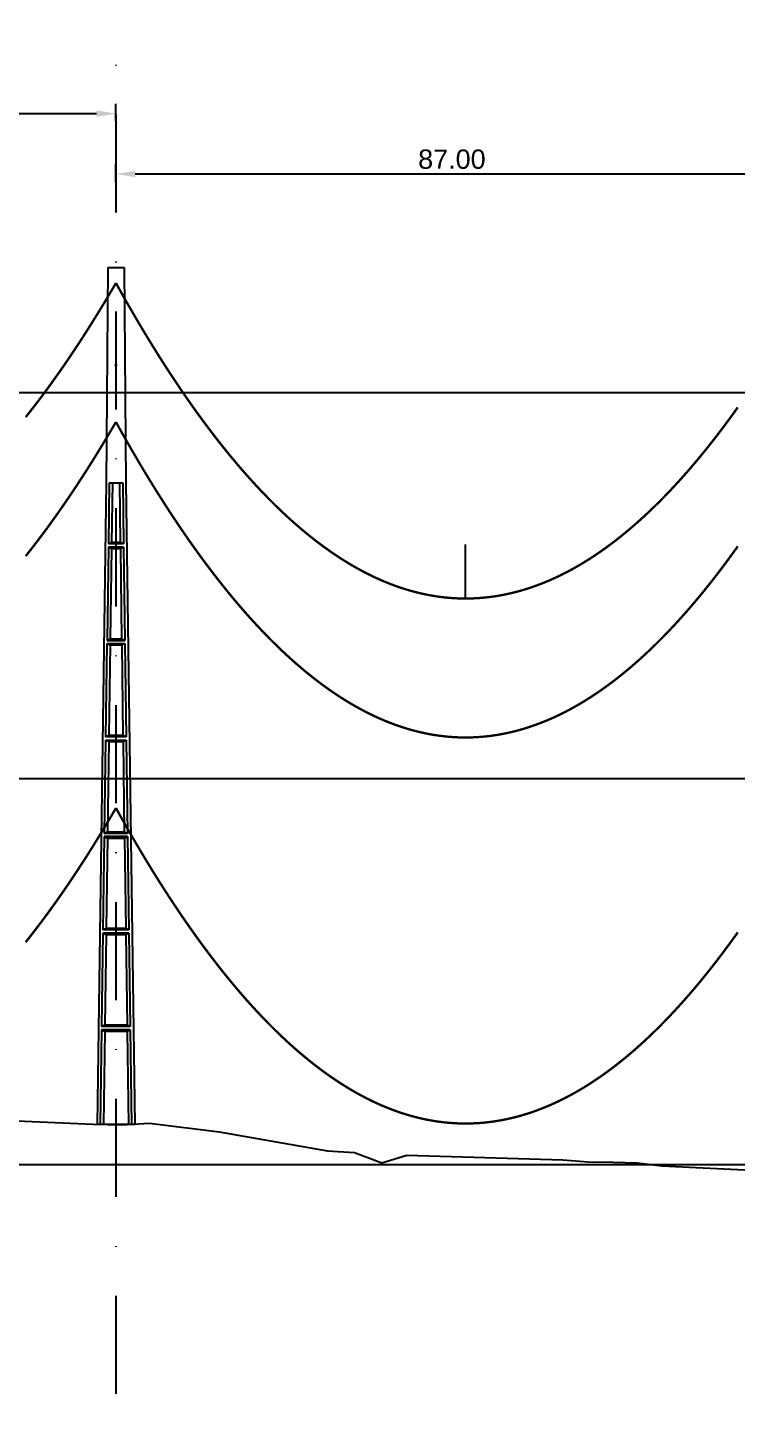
# Model space of a CAD drawing. Header units: metres. Extents: x -121 to 9872, y 3505 to 10721.
# Drawn here: x 640.9 to 732.6, y 6994.8 to 7174.2 of the extents above; entities that cross this region are included whole.
import ezdxf

# ---------------------------------------------------------------- set-up
doc = ezdxf.new("R2010")
doc.units = ezdxf.units.M
doc.header["$PDMODE"] = 2
doc.linetypes.add('DASHDOT', pattern=[25.4, 12.7, -6.35, 0, -6.35])
doc.linetypes.add('DASHED', pattern=[0.75, 0.5, -0.25])
for name, color, linetype in [('C-ROAD-PROF', 2, 'DASHED'), ('CON-EOL- CA ORCHID', 240, 'Continuous'), ('CON-EOL- FO', 101, 'Continuous'), ('CON-EOL- PROJEÇÃO', 22, 'Continuous'), ('cotas', 7, 'Continuous'), ('GRID', 253, 'Continuous'), ('POSTE DT', 7, 'Continuous')]:
    doc.layers.add(name, color=color, linetype=linetype)
doc.styles.get("Standard").update_dxf_attribs({"font": 'arial.ttf'})
doc.dimstyles.new('ISO-25', dxfattribs={"dimtxt": 2.5, "dimasz": 2.5, "dimexe": 1.25, "dimexo": 0.625, "dimtad": 1, "dimzin": 1, "dimtxsty": 'Standard', "dimcen": 2.5, "dimaunit": 1, "dimadec": 3, "dimazin": 3, "dimtfac": 1, "dimtmove": 0, "dimatfit": 3, "dimfxlon": 1, "dimarcsym": 0})

# ---------------------------------------------------------------- blocks, each defined once
blk = doc.blocks.new('*U11')
at = {"layer": 'POSTE DT', "extrusion": (0, 1, 0)}
for p, q in [((-3.31, 349.86), (-4.05, 262)), ((-3.31, 349.86), (3.31, 349.86)), ((3.31, 349.86), (4.06, 262)), ((-4.05, 262), (-7.72, 0)), ((-4.05, 262), (-4.05, 262)), ((-2.73, 262), (-3.08, 237.05)), ((-2.73, 262), (2.75, 262)), ((-1.42, 262), (-1.77, 237.57)), ((1.43, 262), (1.77, 237.57)), ((2.75, 262), (3.1, 237.05)), ((4.06, 262), (7.72, 0)), ((-3.1, 235.74), (-3.63, 197.65)), ((3.11, 235.73), (-3.1, 235.74)), ((3.1, 237.05), (-3.08, 237.05)), ((-1.8, 235.21), (-2.32, 198.19)), ((1.8, 235.21), (2.32, 198.19)), ((3.11, 235.73), (3.65, 197.65)), ((-3.65, 196.34), (-4.19, 158.25)), ((-2.35, 195.8), (-2.87, 158.8)), ((2.35, 195.8), (2.87, 158.8)), ((3.66, 196.34), (4.2, 158.25)), ((-4.21, 156.94), (-4.74, 118.85)), ((-2.9, 156.39), (-3.42, 119.41)), ((2.91, 156.39), (3.42, 119.41)), ((4.21, 156.94), (4.75, 118.85)), ((4.75, 118.85), (-4.74, 118.85)), ((-4.76, 117.54), (-5.29, 79.45)), ((4.77, 117.54), (-4.76, 117.54)), ((-3.46, 116.98), (-3.97, 80.02)), ((3.46, 116.98), (3.98, 80.02)), ((4.77, 117.54), (5.3, 79.45)), ((5.3, 79.45), (-5.29, 79.45)), ((-5.31, 78.14), (-5.85, 40.06)), ((5.32, 78.14), (-5.31, 78.14)), ((-4.01, 77.57), (-4.53, 40.63)), ((4.01, 77.57), (4.53, 40.63)), ((5.32, 78.14), (5.85, 40.06)), ((5.85, 40.06), (-5.85, 40.06)), ((-5.86, 38.74), (-6.41, 0)), ((5.87, 38.74), (-5.86, 38.74)), ((-4.56, 38.17), (-5.1, 0)), ((4.56, 38.17), (5.1, 0)), ((5.87, 38.74), (6.41, 0)), ((-6.41, 0), (-7.72, 0)), ((-5.1, 0), (-6.41, 0)), ((5.1, 0), (-5.1, 0)), ((6.41, 0), (5.1, 0)), ((7.72, 0), (6.41, 0))]:
    blk.add_line(p, q, dxfattribs=at)
at = {"layer": 'POSTE DT', "ltscale": 3}
for points in [[(-3.65, 196.34), (3.66, 196.34)], [(-3.63, 197.65), (3.65, 197.65)], [(-4.21, 156.94), (4.21, 156.94)], [(4.2, 158.25), (-4.19, 158.25)]]:
    blk.add_lwpolyline(points, dxfattribs=at)
at = {"layer": 'POSTE DT'}
for points, knots in [([(0.25, 309.94), (0.25, 309.93), (0.25, 309.93), (0.25, 309.92), (0.25, 309.91), (0.25, 309.9), (0.25, 309.89), (0.24, 309.85), (0.22, 309.82), (0.19, 309.77), (0.16, 309.74), (0.11, 309.71), (0.08, 309.7), (0.01, 309.68), (-0.02, 309.68), (-0.08, 309.7), (-0.11, 309.71), (-0.16, 309.74), (-0.18, 309.76), (-0.21, 309.8), (-0.22, 309.82), (-0.24, 309.85), (-0.24, 309.87), (-0.25, 309.89), (-0.25, 309.9), (-0.25, 309.92), (-0.25, 309.92), (-0.25, 309.93), (-0.25, 309.94), (-0.25, 309.95), (-0.25, 309.95), (-0.25, 309.96), (-0.25, 309.97), (-0.24, 310), (-0.23, 310.02), (-0.21, 310.07), (-0.2, 310.09), (-0.15, 310.14), (-0.13, 310.15), (-0.07, 310.18), (-0.03, 310.19), (0.03, 310.19), (0.06, 310.18), (0.12, 310.16), (0.14, 310.14), (0.18, 310.11), (0.2, 310.09), (0.21, 310.06), (0.22, 310.05), (0.23, 310.04), (0.24, 310.01), (0.24, 309.99), (0.25, 309.97), (0.25, 309.96), (0.25, 309.95), (0.25, 309.94), (0.25, 309.94), (0.25, 309.94), (0.25, 309.94)], [-54.728303, -54.728303, -54.728303, -54.728303, -54.309038, -54.309038, -53.647169, -53.647169, -52.532885, -52.532885, -48.86224, -48.86224, -45.282765, -45.282765, -41.52867, -41.52867, -37.867486, -37.867486, -34.454589, -34.454589, -31.301423, -31.301423, -28.48103, -28.48103, -26.961755, -26.961755, -25.7544, -25.7544, -25.136228, -25.136228, -24.64409, -24.64409, -24.094201, -24.094201, -23.191199, -23.191199, -20.494482, -20.494482, -17.342863, -17.342863, -13.645538, -13.645538, -9.835989, -9.835989, -6.296781, -6.296781, -3.005029, -3.005029, 0, 0, 0, 1.527594, 1.527594, 3.697216, 3.697216, 4.489727, 4.489727, 5.01438, 5.01438, 5.095313, 5.095313, 5.095313, 5.095313]), ([(-3.1, 235.74), (-2.88, 235.65), (-2.67, 235.56), (-2.23, 235.39), (-2.02, 235.3), (-1.8, 235.21)], [0.055576, 0.055576, 0.055576, 0.055576, 56.767409, 56.767409, 113.50757, 113.50757, 113.50757, 113.50757]), ([(-1.77, 237.57), (-1.99, 237.49), (-2.21, 237.4), (-2.64, 237.22), (-2.86, 237.14), (-3.08, 237.05)], [0, 0, 0, 0, 56.660495, 56.660495, 113.412826, 113.412826, 113.412826, 113.412826]), ([(-1.8, 235.21), (-1.2, 235.21), (-0.6, 235.21), (0.6, 235.21), (1.2, 235.21), (1.8, 235.21)], [0, 0, 0, 0, 68.567797, 68.567797, 137.136247, 137.136247, 137.136247, 137.136247]), ([(1.77, 237.57), (1.18, 237.57), (0.59, 237.57), (-0.59, 237.57), (-1.18, 237.57), (-1.77, 237.57)], [0, 0, 0, 0, 67.306894, 67.306894, 134.614447, 134.614447, 134.614447, 134.614447]), ([(3.1, 237.05), (2.87, 237.14), (2.65, 237.23), (2.21, 237.4), (1.99, 237.49), (1.77, 237.57)], [0, 0, 0, 0, 56.738948, 56.738948, 113.38731, 113.38731, 113.38731, 113.38731]), ([(1.8, 235.21), (2.02, 235.3), (2.24, 235.38), (2.68, 235.56), (2.89, 235.65), (3.11, 235.73)], [0, 0, 0, 0, 56.845349, 56.845349, 113.599799, 113.599799, 113.599799, 113.599799]), ([(-2.32, 198.19), (-2.54, 198.1), (-2.76, 198.01), (-3.2, 197.83), (-3.41, 197.74), (-3.63, 197.65)], [0, 0, 0, 0, 63.412073, 63.412073, 126.777421, 126.777421, 126.777421, 126.777421]), ([(2.32, 198.19), (1.55, 198.19), (0.77, 198.19), (-0.77, 198.19), (-1.55, 198.19), (-2.32, 198.19)], [0, 0, 0, 0, 88.31008, 88.31008, 176.620652, 176.620652, 176.620652, 176.620652]), ([(3.65, 197.65), (3.43, 197.74), (3.2, 197.83), (2.76, 198.01), (2.54, 198.1), (2.32, 198.19)], [0, 0, 0, 0, 63.488119, 63.488119, 126.880939, 126.880939, 126.880939, 126.880939]), ([(-3.65, 196.34), (-3.43, 196.25), (-3.22, 196.16), (-2.78, 195.98), (-2.57, 195.89), (-2.35, 195.8)], [0.054307, 0.054307, 0.054307, 0.054307, 63.527131, 63.527131, 127.063246, 127.063246, 127.063246, 127.063246]), ([(-2.35, 195.8), (-1.57, 195.8), (-0.78, 195.8), (0.79, 195.8), (1.57, 195.8), (2.35, 195.8)], [0, 0, 0, 0, 89.585713, 89.585713, 179.17191, 179.17191, 179.17191, 179.17191]), ([(2.35, 195.8), (2.57, 195.89), (2.79, 195.98), (3.23, 196.16), (3.45, 196.25), (3.66, 196.34)], [0, 0, 0, 0, 63.60246, 63.60246, 127.109696, 127.109696, 127.109696, 127.109696]), ([(-2.87, 158.8), (-3.09, 158.71), (-3.31, 158.62), (-3.75, 158.43), (-3.97, 158.34), (-4.19, 158.25)], [0, 0, 0, 0, 70.301707, 70.301707, 140.590947, 140.590947, 140.590947, 140.590947]), ([(2.87, 158.8), (1.92, 158.8), (0.96, 158.8), (-0.96, 158.8), (-1.91, 158.8), (-2.87, 158.8)], [0, 0, 0, 0, 109.314454, 109.314454, 218.629264, 218.629264, 218.629264, 218.629264]), ([(4.2, 158.25), (3.98, 158.34), (3.76, 158.44), (3.31, 158.62), (3.09, 158.71), (2.87, 158.8)], [0, 0, 0, 0, 70.379198, 70.379198, 140.659718, 140.659718, 140.659718, 140.659718]), ([(-4.21, 156.94), (-3.99, 156.85), (-3.77, 156.75), (-3.34, 156.57), (-3.12, 156.48), (-2.9, 156.39)], [0.053423, 0.053423, 0.053423, 0.053423, 70.429742, 70.429742, 140.90167, 140.90167, 140.90167, 140.90167]), ([(-2.9, 156.39), (-1.94, 156.39), (-0.97, 156.39), (0.97, 156.39), (1.94, 156.39), (2.91, 156.39)], [0, 0, 0, 0, 110.60219, 110.60219, 221.20473, 221.20473, 221.20473, 221.20473]), ([(2.91, 156.39), (3.12, 156.48), (3.34, 156.57), (3.78, 156.75), (4, 156.85), (4.21, 156.94)], [0, 0, 0, 0, 70.506649, 70.506649, 140.914701, 140.914701, 140.914701, 140.914701]), ([(-3.42, 119.41), (-3.64, 119.32), (-3.86, 119.23), (-4.3, 119.04), (-4.52, 118.95), (-4.74, 118.85)], [0, 0, 0, 0, 77.299547, 77.299547, 154.618634, 154.618634, 154.618634, 154.618634]), ([(3.42, 119.41), (2.28, 119.41), (1.14, 119.41), (-1.14, 119.41), (-2.28, 119.41), (-3.42, 119.41)], [0, 0, 0, 0, 130.319901, 130.319901, 260.640046, 260.640046, 260.640046, 260.640046]), ([(4.75, 118.85), (4.53, 118.95), (4.31, 119.04), (3.87, 119.23), (3.64, 119.32), (3.42, 119.41)], [0, 0, 0, 0, 77.381597, 77.381597, 154.66183, 154.66183, 154.66183, 154.66183]), ([(-4.76, 117.54), (-4.54, 117.45), (-4.32, 117.35), (-3.89, 117.17), (-3.67, 117.07), (-3.46, 116.98)], [0.052784, 0.052784, 0.052784, 0.052784, 77.438432, 77.438432, 154.950301, 154.950301, 154.950301, 154.950301]), ([(-3.46, 116.98), (-2.3, 116.98), (-1.15, 116.98), (1.15, 116.98), (2.31, 116.98), (3.46, 116.98)], [0, 0, 0, 0, 131.617604, 131.617604, 263.235447, 263.235447, 263.235447, 263.235447]), ([(3.46, 116.98), (3.68, 117.07), (3.89, 117.17), (4.33, 117.35), (4.55, 117.45), (4.77, 117.54)], [0, 0, 0, 0, 77.520013, 77.520013, 154.938747, 154.938747, 154.938747, 154.938747]), ([(-3.97, 80.02), (-4.19, 79.93), (-4.41, 79.83), (-4.85, 79.64), (-5.07, 79.55), (-5.29, 79.45)], [0, 0, 0, 0, 84.379671, 84.379671, 168.809376, 168.809376, 168.809376, 168.809376]), ([(3.98, 80.02), (2.65, 80.02), (1.33, 80.02), (-1.32, 80.02), (-2.65, 80.02), (-3.97, 80.02)], [0, 0, 0, 0, 151.326157, 151.326157, 302.652465, 302.652465, 302.652465, 302.652465]), ([(5.3, 79.45), (5.08, 79.55), (4.86, 79.64), (4.42, 79.83), (4.2, 79.93), (3.98, 80.02)], [0, 0, 0, 0, 84.46863, 84.46863, 168.833721, 168.833721, 168.833721, 168.833721]), ([(-5.31, 78.14), (-5.09, 78.05), (-4.88, 77.95), (-4.44, 77.76), (-4.23, 77.67), (-4.01, 77.57)], [0.052308, 0.052308, 0.052308, 0.052308, 84.527725, 84.527725, 169.158824, 169.158824, 169.158824, 169.158824]), ([(-4.01, 77.57), (-2.67, 77.57), (-1.34, 77.57), (1.34, 77.57), (2.67, 77.57), (4.01, 77.57)], [0, 0, 0, 0, 152.632212, 152.632212, 305.264569, 305.264569, 305.264569, 305.264569]), ([(4.01, 77.57), (4.23, 77.67), (4.45, 77.76), (4.88, 77.95), (5.1, 78.05), (5.32, 78.14)], [0, 0, 0, 0, 84.616316, 84.616316, 169.129178, 169.129178, 169.129178, 169.129178]), ([(-4.53, 40.63), (-4.75, 40.53), (-4.97, 40.44), (-5.41, 40.25), (-5.63, 40.15), (-5.85, 40.06)], [0, 0, 0, 0, 91.523648, 91.523648, 183.126775, 183.126775, 183.126775, 183.126775]), ([(4.53, 40.63), (3.02, 40.63), (1.51, 40.63), (-1.51, 40.63), (-3.02, 40.63), (-4.53, 40.63)], [0, 0, 0, 0, 172.33304, 172.33304, 344.666151, 344.666151, 344.666151, 344.666151]), ([(5.85, 40.06), (5.63, 40.15), (5.41, 40.25), (4.97, 40.44), (4.75, 40.53), (4.53, 40.63)], [0, 0, 0, 0, 91.621326, 91.621326, 183.137324, 183.137324, 183.137324, 183.137324]), ([(-5.86, 38.74), (-5.65, 38.65), (-5.43, 38.55), (-5, 38.36), (-4.78, 38.26), (-4.56, 38.17)], [0.026524, 0.026524, 0.026524, 0.026524, 91.679563, 91.679563, 183.466041, 183.466041, 183.466041, 183.466041]), ([(-4.56, 38.17), (-3.04, 38.17), (-1.52, 38.17), (1.52, 38.17), (3.04, 38.17), (4.56, 38.17)], [0, 0, 0, 0, 173.646192, 173.646192, 347.292451, 347.292451, 347.292451, 347.292451]), ([(4.56, 38.17), (4.78, 38.26), (5, 38.36), (5.43, 38.55), (5.65, 38.65), (5.87, 38.74)], [0, 0, 0, 0, 91.776928, 91.776928, 183.448614, 183.448614, 183.448614, 183.448614])]:
    blk.add_open_spline(points, degree=3, knots=knots, dxfattribs=at)
blk = doc.blocks.new('*D327')
at = {"layer": 'cotas', "color": 0, "lineweight": -2, "transparency": 16777216}
for p, q in [((565.3, 7162.1), (565.3, 7164.35)), ((652.3, 7162.1), (652.3, 7164.35)), ((567.8, 7163.1), (649.8, 7163.1))]:
    blk.add_line(p, q, dxfattribs=at)
at = {"layer": 'cotas', "color": 0, "transparency": 16777216}
for points in [[(567.8, 7163.52), (567.8, 7162.69), (565.3, 7163.1)], [(649.8, 7163.52), (649.8, 7162.69), (652.3, 7163.1)]]:
    blk.add_solid(points, dxfattribs=at)
at = {"layer": 'Defpoints', "color": 0, "transparency": 16777216}
for p in [(652.3, 7163.1), (565.3, 7144.68), (652.3, 7143.15)]:
    blk.add_point(p, dxfattribs=at)
at = {"layer": 'cotas', "color": 0, "transparency": 16777216, "insert": (608.8, 7165), "char_height": 2.5, "attachment_point": 5}
blk.add_mtext('87.00', dxfattribs=at)
blk = doc.blocks.new('*D328')
at = {"layer": 'cotas', "color": 0, "lineweight": -2, "transparency": 16777216}
for p, q in [((652.3, 7154.28), (652.3, 7156.53)), ((739.3, 7154.28), (739.3, 7156.53)), ((654.8, 7155.28), (736.8, 7155.28))]:
    blk.add_line(p, q, dxfattribs=at)
at = {"layer": 'cotas', "color": 0, "transparency": 16777216}
for points in [[(654.8, 7155.7), (654.8, 7154.86), (652.3, 7155.28)], [(736.8, 7155.7), (736.8, 7154.86), (739.3, 7155.28)]]:
    blk.add_solid(points, dxfattribs=at)
at = {"layer": 'Defpoints', "color": 0, "transparency": 16777216}
for p in [(739.3, 7155.28), (652.3, 7143.15), (739.3, 7137.03)]:
    blk.add_point(p, dxfattribs=at)
at = {"layer": 'cotas', "color": 0, "transparency": 16777216, "insert": (695.8, 7157.18), "char_height": 2.5, "attachment_point": 5}
blk.add_mtext('87.00', dxfattribs=at)

msp = doc.modelspace()

# ---------------------------------------------------------------- linework, layer by layer
at = {"layer": 'C-ROAD-PROF', "color": 0, "linetype": 'Continuous', "lineweight": -3}
msp.add_lwpolyline([(634.511, 7032.839), (649.35, 7032.209), (653.021, 7032.141), (656.641, 7032.344), (665.682, 7031.195), (679.708, 7028.755), (683.2, 7028.536), (686.747, 7027.201), (689.96, 7028.202), (710.168, 7027.598), (713.414, 7027.338), (716.616, 7027.267), (719.804, 7027.184), (722.983, 7026.793), (743.54, 7025.831)], dxfattribs=at)
at = {"layer": 'CON-EOL- CA ORCHID'}
msp.add_line((697.562, 7100.29), (697.562, 7107.29), dxfattribs=at)
at = {"layer": 'CON-EOL- CA ORCHID', "const_width": 0.3}
for points in [[(640.617, 7123.782), (641.05, 7124.327), (641.482, 7124.88), (641.915, 7125.441), (642.348, 7126.009), (642.781, 7126.585), (643.214, 7127.168), (643.647, 7127.758), (644.079, 7128.356), (644.512, 7128.962), (644.945, 7129.575), (645.378, 7130.196), (645.811, 7130.824), (646.244, 7131.46), (646.676, 7132.103), (647.109, 7132.754), (647.542, 7133.413), (647.975, 7134.079), (648.408, 7134.752), (648.841, 7135.433), (649.273, 7136.122), (649.706, 7136.818), (650.139, 7137.521), (650.572, 7138.233), (651.005, 7138.951), (651.438, 7139.678), (651.87, 7140.412), (652.303, 7141.153)], [(652.303, 7141.153), (652.736, 7140.373), (653.169, 7139.601), (653.602, 7138.836), (654.035, 7138.079), (654.468, 7137.329), (654.9, 7136.587), (655.333, 7135.853), (655.766, 7135.126), (656.199, 7134.406), (656.632, 7133.695), (657.065, 7132.99), (657.497, 7132.294), (657.93, 7131.604), (658.363, 7130.923), (658.796, 7130.249), (659.229, 7129.582), (659.662, 7128.923), (660.094, 7128.272), (660.527, 7127.628), (660.96, 7126.991), (661.393, 7126.362), (661.826, 7125.741), (662.259, 7125.127), (662.691, 7124.521), (663.124, 7123.922), (663.557, 7123.331), (663.99, 7122.747), (664.423, 7122.171), (664.856, 7121.603), (665.288, 7121.041), (665.721, 7120.488), (666.154, 7119.942), (666.587, 7119.403), (667.02, 7118.872), (667.453, 7118.348), (667.885, 7117.832), (668.318, 7117.324), (668.751, 7116.823), (669.184, 7116.329), (669.617, 7115.843), (670.05, 7115.365), (670.482, 7114.894), (670.915, 7114.43), (671.348, 7113.974), (671.781, 7113.526), (672.214, 7113.084), (672.647, 7112.651), (673.079, 7112.225), (673.512, 7111.806), (673.945, 7111.395), (674.378, 7110.992), (674.811, 7110.595), (675.244, 7110.207), (675.676, 7109.826), (676.109, 7109.452), (676.542, 7109.086), (676.975, 7108.727), (677.408, 7108.376), (677.841, 7108.032), (678.273, 7107.696), (678.706, 7107.367), (679.139, 7107.046), (679.572, 7106.732), (680.005, 7106.425), (680.438, 7106.127), (680.87, 7105.835), (681.303, 7105.551), (681.736, 7105.275), (682.169, 7105.006), (682.602, 7104.744), (683.035, 7104.49), (683.468, 7104.243), (683.9, 7104.004), (684.333, 7103.773), (684.766, 7103.548), (685.199, 7103.332), (685.632, 7103.122), (686.065, 7102.921), (686.497, 7102.726), (686.93, 7102.539), (687.363, 7102.36), (687.796, 7102.188), (688.229, 7102.023), (688.662, 7101.866), (689.094, 7101.717), (689.527, 7101.575), (689.96, 7101.44), (690.393, 7101.313), (690.826, 7101.193), (691.259, 7101.081), (691.691, 7100.976), (692.124, 7100.878), (692.557, 7100.788), (692.99, 7100.706), (693.423, 7100.631), (693.856, 7100.563), (694.288, 7100.503), (694.721, 7100.451), (695.154, 7100.405), (695.587, 7100.368), (696.02, 7100.337), (696.453, 7100.314), (696.885, 7100.299), (697.318, 7100.291), (697.751, 7100.291), (698.184, 7100.298), (698.617, 7100.312), (699.05, 7100.334), (699.482, 7100.363), (699.915, 7100.4), (700.348, 7100.444), (700.781, 7100.496), (701.214, 7100.555), (701.647, 7100.622), (702.079, 7100.696), (702.512, 7100.777), (702.945, 7100.866), (703.378, 7100.963), (703.811, 7101.067), (704.244, 7101.178), (704.676, 7101.297), (705.109, 7101.423), (705.542, 7101.557), (705.975, 7101.698), (706.408, 7101.847), (706.841, 7102.003), (707.273, 7102.166), (707.706, 7102.337), (708.139, 7102.516), (708.572, 7102.702), (709.005, 7102.895), (709.438, 7103.096), (709.87, 7103.304), (710.303, 7103.52), (710.736, 7103.743), (711.169, 7103.974), (711.602, 7104.212), (712.035, 7104.458), (712.468, 7104.711), (712.9, 7104.972), (713.333, 7105.24), (713.766, 7105.515), (714.199, 7105.798), (714.632, 7106.089), (715.065, 7106.387), (715.497, 7106.692), (715.93, 7107.005), (716.363, 7107.325), (716.796, 7107.653), (717.229, 7107.989), (717.662, 7108.331), (718.094, 7108.682), (718.527, 7109.039), (718.96, 7109.405), (719.393, 7109.777), (719.826, 7110.158), (720.259, 7110.545), (720.691, 7110.94), (721.124, 7111.343), (721.557, 7111.753), (721.99, 7112.171), (722.423, 7112.596), (722.856, 7113.028), (723.288, 7113.469), (723.721, 7113.916), (724.154, 7114.371), (724.587, 7114.834), (725.02, 7115.304), (725.453, 7115.782), (725.885, 7116.267), (726.318, 7116.759), (726.751, 7117.259), (727.184, 7117.767), (727.617, 7118.282), (728.05, 7118.805), (728.482, 7119.335), (728.915, 7119.872), (729.348, 7120.417), (729.781, 7120.97), (730.214, 7121.53), (730.647, 7122.098), (731.079, 7122.673), (731.512, 7123.256), (731.945, 7123.846), (732.378, 7124.444), (732.811, 7125.049)]]:
    msp.add_lwpolyline(points, dxfattribs=at)
at = {"layer": 'CON-EOL- FO', "color": 4, "const_width": 0.3}
for points in [[(640.617, 7105.782), (641.05, 7106.328), (641.482, 7106.881), (641.915, 7107.441), (642.348, 7108.009), (642.781, 7108.585), (643.214, 7109.168), (643.647, 7109.758), (644.079, 7110.357), (644.512, 7110.962), (644.945, 7111.575), (645.378, 7112.196), (645.811, 7112.824), (646.244, 7113.46), (646.676, 7114.104), (647.109, 7114.754), (647.542, 7115.413), (647.975, 7116.079), (648.408, 7116.752), (648.841, 7117.433), (649.273, 7118.122), (649.706, 7118.818), (650.139, 7119.522), (650.572, 7120.233), (651.005, 7120.952), (651.438, 7121.678), (651.87, 7122.412), (652.303, 7123.153)], [(640.617, 7105.782), (641.05, 7106.328), (641.482, 7106.881), (641.915, 7107.441), (642.348, 7108.009), (642.781, 7108.585), (643.214, 7109.168), (643.647, 7109.758), (644.079, 7110.357), (644.512, 7110.962), (644.945, 7111.575), (645.378, 7112.196), (645.811, 7112.824), (646.244, 7113.46), (646.676, 7114.104), (647.109, 7114.754), (647.542, 7115.413), (647.975, 7116.079), (648.408, 7116.752), (648.841, 7117.433), (649.273, 7118.122), (649.706, 7118.818), (650.139, 7119.522), (650.572, 7120.233), (651.005, 7120.952), (651.438, 7121.678), (651.87, 7122.412), (652.303, 7123.153)], [(652.303, 7123.153), (652.736, 7122.373), (653.169, 7121.601), (653.602, 7120.836), (654.035, 7120.079), (654.468, 7119.33), (654.9, 7118.587), (655.333, 7117.853), (655.766, 7117.126), (656.199, 7116.407), (656.632, 7115.695), (657.065, 7114.99), (657.497, 7114.294), (657.93, 7113.605), (658.363, 7112.923), (658.796, 7112.249), (659.229, 7111.582), (659.662, 7110.923), (660.094, 7110.272), (660.527, 7109.628), (660.96, 7108.992), (661.393, 7108.363), (661.826, 7107.741), (662.259, 7107.128), (662.691, 7106.521), (663.124, 7105.923), (663.557, 7105.331), (663.99, 7104.748), (664.423, 7104.171), (664.856, 7103.603), (665.288, 7103.042), (665.721, 7102.488), (666.154, 7101.942), (666.587, 7101.403), (667.02, 7100.872), (667.453, 7100.349), (667.885, 7099.833), (668.318, 7099.324), (668.751, 7098.823), (669.184, 7098.33), (669.617, 7097.843), (670.05, 7097.365), (670.482, 7096.894), (670.915, 7096.43), (671.348, 7095.974), (671.781, 7095.526), (672.214, 7095.085), (672.647, 7094.651), (673.079, 7094.225), (673.512, 7093.806), (673.945, 7093.395), (674.378, 7092.992), (674.811, 7092.596), (675.244, 7092.207), (675.676, 7091.826), (676.109, 7091.452), (676.542, 7091.086), (676.975, 7090.727), (677.408, 7090.376), (677.841, 7090.032), (678.273, 7089.696), (678.706, 7089.367), (679.139, 7089.046), (679.572, 7088.732), (680.005, 7088.426), (680.438, 7088.127), (680.87, 7087.835), (681.303, 7087.551), (681.736, 7087.275), (682.169, 7087.006), (682.602, 7086.744), (683.035, 7086.49), (683.468, 7086.244), (683.9, 7086.005), (684.333, 7085.773), (684.766, 7085.549), (685.199, 7085.332), (685.632, 7085.123), (686.065, 7084.921), (686.497, 7084.726), (686.93, 7084.539), (687.363, 7084.36), (687.796, 7084.188), (688.229, 7084.024), (688.662, 7083.866), (689.094, 7083.717), (689.527, 7083.575), (689.96, 7083.44), (690.393, 7083.313), (690.826, 7083.193), (691.259, 7083.081), (691.691, 7082.976), (692.124, 7082.879), (692.557, 7082.789), (692.99, 7082.706), (693.423, 7082.631), (693.856, 7082.563), (694.288, 7082.503), (694.721, 7082.451), (695.154, 7082.406), (695.587, 7082.368), (696.02, 7082.337), (696.453, 7082.315), (696.885, 7082.299), (697.318, 7082.291), (697.751, 7082.291), (698.184, 7082.298), (698.617, 7082.312), (699.05, 7082.334), (699.482, 7082.363), (699.915, 7082.4), (700.348, 7082.445), (700.781, 7082.496), (701.214, 7082.555), (701.647, 7082.622), (702.079, 7082.696), (702.512, 7082.778), (702.945, 7082.867), (703.378, 7082.963), (703.811, 7083.067), (704.244, 7083.178), (704.676, 7083.297), (705.109, 7083.423), (705.542, 7083.557), (705.975, 7083.698), (706.408, 7083.847), (706.841, 7084.003), (707.273, 7084.167), (707.706, 7084.338), (708.139, 7084.516), (708.572, 7084.702), (709.005, 7084.895), (709.438, 7085.096), (709.87, 7085.305), (710.303, 7085.52), (710.736, 7085.744), (711.169, 7085.974), (711.602, 7086.213), (712.035, 7086.458), (712.468, 7086.711), (712.9, 7086.972), (713.333, 7087.24), (713.766, 7087.516), (714.199, 7087.799), (714.632, 7088.089), (715.065, 7088.387), (715.497, 7088.692), (715.93, 7089.005), (716.363, 7089.326), (716.796, 7089.653), (717.229, 7089.989), (717.662, 7090.332), (718.094, 7090.682), (718.527, 7091.04), (718.96, 7091.405), (719.393, 7091.778), (719.826, 7092.158), (720.259, 7092.545), (720.691, 7092.941), (721.124, 7093.343), (721.557, 7093.753), (721.99, 7094.171), (722.423, 7094.596), (722.856, 7095.029), (723.288, 7095.469), (723.721, 7095.916), (724.154, 7096.371), (724.587, 7096.834), (725.02, 7097.304), (725.453, 7097.782), (725.885, 7098.267), (726.318, 7098.759), (726.751, 7099.259), (727.184, 7099.767), (727.617, 7100.282), (728.05, 7100.805), (728.482, 7101.335), (728.915, 7101.873), (729.348, 7102.418), (729.781, 7102.97), (730.214, 7103.53), (730.647, 7104.098), (731.079, 7104.673), (731.512, 7105.256), (731.945, 7105.846), (732.378, 7106.444), (732.811, 7107.049)], [(652.303, 7123.153), (652.736, 7122.373), (653.169, 7121.601), (653.602, 7120.836), (654.035, 7120.079), (654.468, 7119.329), (654.9, 7118.587), (655.333, 7117.853), (655.766, 7117.126), (656.199, 7116.407), (656.632, 7115.695), (657.065, 7114.99), (657.497, 7114.294), (657.93, 7113.605), (658.363, 7112.923), (658.796, 7112.249), (659.229, 7111.582), (659.662, 7110.923), (660.094, 7110.272), (660.527, 7109.628), (660.96, 7108.991), (661.393, 7108.363), (661.826, 7107.741), (662.259, 7107.128), (662.691, 7106.521), (663.124, 7105.923), (663.557, 7105.331), (663.99, 7104.748), (664.423, 7104.171), (664.856, 7103.603), (665.288, 7103.042), (665.721, 7102.488), (666.154, 7101.942), (666.587, 7101.403), (667.02, 7100.872), (667.453, 7100.349), (667.885, 7099.833), (668.318, 7099.324), (668.751, 7098.823), (669.184, 7098.329), (669.617, 7097.843), (670.05, 7097.365), (670.482, 7096.894), (670.915, 7096.43), (671.348, 7095.974), (671.781, 7095.526), (672.214, 7095.085), (672.647, 7094.651), (673.079, 7094.225), (673.512, 7093.806), (673.945, 7093.395), (674.378, 7092.992), (674.811, 7092.596), (675.244, 7092.207), (675.676, 7091.826), (676.109, 7091.452), (676.542, 7091.086), (676.975, 7090.727), (677.408, 7090.376), (677.841, 7090.032), (678.273, 7089.696), (678.706, 7089.367), (679.139, 7089.046), (679.572, 7088.732), (680.005, 7088.426), (680.438, 7088.127), (680.87, 7087.835), (681.303, 7087.551), (681.736, 7087.275), (682.169, 7087.006), (682.602, 7086.744), (683.035, 7086.49), (683.468, 7086.244), (683.9, 7086.004), (684.333, 7085.773), (684.766, 7085.549), (685.199, 7085.332), (685.632, 7085.123), (686.065, 7084.921), (686.497, 7084.726), (686.93, 7084.539), (687.363, 7084.36), (687.796, 7084.188), (688.229, 7084.024), (688.662, 7083.866), (689.094, 7083.717), (689.527, 7083.575), (689.96, 7083.44), (690.393, 7083.313), (690.826, 7083.193), (691.259, 7083.081), (691.691, 7082.976), (692.124, 7082.878), (692.557, 7082.789), (692.99, 7082.706), (693.423, 7082.631), (693.856, 7082.563), (694.288, 7082.503), (694.721, 7082.451), (695.154, 7082.405), (695.587, 7082.368), (696.02, 7082.337), (696.453, 7082.315), (696.885, 7082.299), (697.318, 7082.291), (697.751, 7082.291), (698.184, 7082.298), (698.617, 7082.312), (699.05, 7082.334), (699.482, 7082.363), (699.915, 7082.4), (700.348, 7082.444), (700.781, 7082.496), (701.214, 7082.555), (701.647, 7082.622), (702.079, 7082.696), (702.512, 7082.778), (702.945, 7082.867), (703.378, 7082.963), (703.811, 7083.067), (704.244, 7083.178), (704.676, 7083.297), (705.109, 7083.423), (705.542, 7083.557), (705.975, 7083.698), (706.408, 7083.847), (706.841, 7084.003), (707.273, 7084.167), (707.706, 7084.338), (708.139, 7084.516), (708.572, 7084.702), (709.005, 7084.895), (709.438, 7085.096), (709.87, 7085.305), (710.303, 7085.52), (710.736, 7085.744), (711.169, 7085.974), (711.602, 7086.213), (712.035, 7086.458), (712.468, 7086.711), (712.9, 7086.972), (713.333, 7087.24), (713.766, 7087.516), (714.199, 7087.799), (714.632, 7088.089), (715.065, 7088.387), (715.497, 7088.692), (715.93, 7089.005), (716.363, 7089.326), (716.796, 7089.653), (717.229, 7089.989), (717.662, 7090.332), (718.094, 7090.682), (718.527, 7091.04), (718.96, 7091.405), (719.393, 7091.778), (719.826, 7092.158), (720.259, 7092.545), (720.691, 7092.941), (721.124, 7093.343), (721.557, 7093.753), (721.99, 7094.171), (722.423, 7094.596), (722.856, 7095.029), (723.288, 7095.469), (723.721, 7095.916), (724.154, 7096.371), (724.587, 7096.834), (725.02, 7097.304), (725.453, 7097.782), (725.885, 7098.267), (726.318, 7098.759), (726.751, 7099.259), (727.184, 7099.767), (727.617, 7100.282), (728.05, 7100.805), (728.482, 7101.335), (728.915, 7101.872), (729.348, 7102.418), (729.781, 7102.97), (730.214, 7103.53), (730.647, 7104.098), (731.079, 7104.673), (731.512, 7105.256), (731.945, 7105.846), (732.378, 7106.444), (732.811, 7107.049)]]:
    msp.add_lwpolyline(points, dxfattribs=at)
at = {"layer": 'CON-EOL- FO', "lineweight": 30, "const_width": 0.3}
for points in [[(640.617, 7105.782), (641.05, 7106.328), (641.482, 7106.881), (641.915, 7107.441), (642.348, 7108.009), (642.781, 7108.585), (643.214, 7109.168), (643.647, 7109.758), (644.079, 7110.357), (644.512, 7110.962), (644.945, 7111.575), (645.378, 7112.196), (645.811, 7112.824), (646.244, 7113.46), (646.676, 7114.104), (647.109, 7114.754), (647.542, 7115.413), (647.975, 7116.079), (648.408, 7116.752), (648.841, 7117.433), (649.273, 7118.122), (649.706, 7118.818), (650.139, 7119.522), (650.572, 7120.233), (651.005, 7120.952), (651.438, 7121.678), (651.87, 7122.412), (652.303, 7123.153)], [(652.303, 7123.153), (652.736, 7122.373), (653.169, 7121.601), (653.602, 7120.836), (654.035, 7120.079), (654.468, 7119.329), (654.9, 7118.587), (655.333, 7117.853), (655.766, 7117.126), (656.199, 7116.407), (656.632, 7115.695), (657.065, 7114.99), (657.497, 7114.294), (657.93, 7113.605), (658.363, 7112.923), (658.796, 7112.249), (659.229, 7111.582), (659.662, 7110.923), (660.094, 7110.272), (660.527, 7109.628), (660.96, 7108.991), (661.393, 7108.363), (661.826, 7107.741), (662.259, 7107.128), (662.691, 7106.521), (663.124, 7105.923), (663.557, 7105.331), (663.99, 7104.748), (664.423, 7104.171), (664.856, 7103.603), (665.288, 7103.042), (665.721, 7102.488), (666.154, 7101.942), (666.587, 7101.403), (667.02, 7100.872), (667.453, 7100.349), (667.885, 7099.833), (668.318, 7099.324), (668.751, 7098.823), (669.184, 7098.329), (669.617, 7097.843), (670.05, 7097.365), (670.482, 7096.894), (670.915, 7096.43), (671.348, 7095.974), (671.781, 7095.526), (672.214, 7095.085), (672.647, 7094.651), (673.079, 7094.225), (673.512, 7093.806), (673.945, 7093.395), (674.378, 7092.992), (674.811, 7092.596), (675.244, 7092.207), (675.676, 7091.826), (676.109, 7091.452), (676.542, 7091.086), (676.975, 7090.727), (677.408, 7090.376), (677.841, 7090.032), (678.273, 7089.696), (678.706, 7089.367), (679.139, 7089.046), (679.572, 7088.732), (680.005, 7088.426), (680.438, 7088.127), (680.87, 7087.835), (681.303, 7087.551), (681.736, 7087.275), (682.169, 7087.006), (682.602, 7086.744), (683.035, 7086.49), (683.468, 7086.244), (683.9, 7086.004), (684.333, 7085.773), (684.766, 7085.549), (685.199, 7085.332), (685.632, 7085.123), (686.065, 7084.921), (686.497, 7084.726), (686.93, 7084.539), (687.363, 7084.36), (687.796, 7084.188), (688.229, 7084.024), (688.662, 7083.866), (689.094, 7083.717), (689.527, 7083.575), (689.96, 7083.44), (690.393, 7083.313), (690.826, 7083.193), (691.259, 7083.081), (691.691, 7082.976), (692.124, 7082.878), (692.557, 7082.789), (692.99, 7082.706), (693.423, 7082.631), (693.856, 7082.563), (694.288, 7082.503), (694.721, 7082.451), (695.154, 7082.405), (695.587, 7082.368), (696.02, 7082.337), (696.453, 7082.315), (696.885, 7082.299), (697.318, 7082.291), (697.751, 7082.291), (698.184, 7082.298), (698.617, 7082.312), (699.05, 7082.334), (699.482, 7082.363), (699.915, 7082.4), (700.348, 7082.444), (700.781, 7082.496), (701.214, 7082.555), (701.647, 7082.622), (702.079, 7082.696), (702.512, 7082.778), (702.945, 7082.867), (703.378, 7082.963), (703.811, 7083.067), (704.244, 7083.178), (704.676, 7083.297), (705.109, 7083.423), (705.542, 7083.557), (705.975, 7083.698), (706.408, 7083.847), (706.841, 7084.003), (707.273, 7084.167), (707.706, 7084.338), (708.139, 7084.516), (708.572, 7084.702), (709.005, 7084.895), (709.438, 7085.096), (709.87, 7085.305), (710.303, 7085.52), (710.736, 7085.744), (711.169, 7085.974), (711.602, 7086.213), (712.035, 7086.458), (712.468, 7086.711), (712.9, 7086.972), (713.333, 7087.24), (713.766, 7087.516), (714.199, 7087.799), (714.632, 7088.089), (715.065, 7088.387), (715.497, 7088.692), (715.93, 7089.005), (716.363, 7089.326), (716.796, 7089.653), (717.229, 7089.989), (717.662, 7090.332), (718.094, 7090.682), (718.527, 7091.04), (718.96, 7091.405), (719.393, 7091.778), (719.826, 7092.158), (720.259, 7092.545), (720.691, 7092.941), (721.124, 7093.343), (721.557, 7093.753), (721.99, 7094.171), (722.423, 7094.596), (722.856, 7095.029), (723.288, 7095.469), (723.721, 7095.916), (724.154, 7096.371), (724.587, 7096.834), (725.02, 7097.304), (725.453, 7097.782), (725.885, 7098.267), (726.318, 7098.759), (726.751, 7099.259), (727.184, 7099.767), (727.617, 7100.282), (728.05, 7100.805), (728.482, 7101.335), (728.915, 7101.872), (729.348, 7102.418), (729.781, 7102.97), (730.214, 7103.53), (730.647, 7104.098), (731.079, 7104.673), (731.512, 7105.256), (731.945, 7105.846), (732.378, 7106.444), (732.811, 7107.049)]]:
    msp.add_lwpolyline(points, dxfattribs=at)
at = {"layer": 'CON-EOL- PROJEÇÃO', "lineweight": 30, "const_width": 0.3}
for points in [[(640.617, 7055.782), (641.05, 7056.327), (641.482, 7056.88), (641.915, 7057.441), (642.348, 7058.009), (642.781, 7058.585), (643.214, 7059.168), (643.647, 7059.758), (644.079, 7060.356), (644.512, 7060.962), (644.945, 7061.575), (645.378, 7062.196), (645.811, 7062.824), (646.244, 7063.46), (646.676, 7064.103), (647.109, 7064.754), (647.542, 7065.413), (647.975, 7066.079), (648.408, 7066.752), (648.841, 7067.433), (649.273, 7068.122), (649.706, 7068.818), (650.139, 7069.521), (650.572, 7070.233), (651.005, 7070.951), (651.438, 7071.678), (651.87, 7072.412), (652.303, 7073.153)], [(652.303, 7073.153), (652.736, 7072.373), (653.169, 7071.601), (653.602, 7070.836), (654.035, 7070.079), (654.468, 7069.329), (654.9, 7068.587), (655.333, 7067.853), (655.766, 7067.126), (656.199, 7066.406), (656.632, 7065.695), (657.065, 7064.99), (657.497, 7064.294), (657.93, 7063.604), (658.363, 7062.923), (658.796, 7062.249), (659.229, 7061.582), (659.662, 7060.923), (660.094, 7060.272), (660.527, 7059.628), (660.96, 7058.991), (661.393, 7058.362), (661.826, 7057.741), (662.259, 7057.127), (662.691, 7056.521), (663.124, 7055.922), (663.557, 7055.331), (663.99, 7054.747), (664.423, 7054.171), (664.856, 7053.603), (665.288, 7053.041), (665.721, 7052.488), (666.154, 7051.942), (666.587, 7051.403), (667.02, 7050.872), (667.453, 7050.348), (667.885, 7049.832), (668.318, 7049.324), (668.751, 7048.823), (669.184, 7048.329), (669.617, 7047.843), (670.05, 7047.365), (670.482, 7046.894), (670.915, 7046.43), (671.348, 7045.974), (671.781, 7045.526), (672.214, 7045.084), (672.647, 7044.651), (673.079, 7044.225), (673.512, 7043.806), (673.945, 7043.395), (674.378, 7042.992), (674.811, 7042.595), (675.244, 7042.207), (675.676, 7041.826), (676.109, 7041.452), (676.542, 7041.086), (676.975, 7040.727), (677.408, 7040.376), (677.841, 7040.032), (678.273, 7039.696), (678.706, 7039.367), (679.139, 7039.046), (679.572, 7038.732), (680.005, 7038.425), (680.438, 7038.127), (680.87, 7037.835), (681.303, 7037.551), (681.736, 7037.275), (682.169, 7037.006), (682.602, 7036.744), (683.035, 7036.49), (683.468, 7036.243), (683.9, 7036.004), (684.333, 7035.773), (684.766, 7035.548), (685.199, 7035.332), (685.632, 7035.122), (686.065, 7034.921), (686.497, 7034.726), (686.93, 7034.539), (687.363, 7034.36), (687.796, 7034.188), (688.229, 7034.023), (688.662, 7033.866), (689.094, 7033.717), (689.527, 7033.575), (689.96, 7033.44), (690.393, 7033.313), (690.826, 7033.193), (691.259, 7033.081), (691.691, 7032.976), (692.124, 7032.878), (692.557, 7032.788), (692.99, 7032.706), (693.423, 7032.631), (693.856, 7032.563), (694.288, 7032.503), (694.721, 7032.45), (695.154, 7032.405), (695.587, 7032.368), (696.02, 7032.337), (696.453, 7032.314), (696.885, 7032.299), (697.318, 7032.291), (697.751, 7032.291), (698.184, 7032.298), (698.617, 7032.312), (699.05, 7032.334), (699.482, 7032.363), (699.915, 7032.4), (700.348, 7032.444), (700.781, 7032.496), (701.214, 7032.555), (701.647, 7032.622), (702.079, 7032.696), (702.512, 7032.777), (702.945, 7032.866), (703.378, 7032.963), (703.811, 7033.067), (704.244, 7033.178), (704.676, 7033.297), (705.109, 7033.423), (705.542, 7033.557), (705.975, 7033.698), (706.408, 7033.847), (706.841, 7034.003), (707.273, 7034.166), (707.706, 7034.337), (708.139, 7034.516), (708.572, 7034.702), (709.005, 7034.895), (709.438, 7035.096), (709.87, 7035.304), (710.303, 7035.52), (710.736, 7035.743), (711.169, 7035.974), (711.602, 7036.212), (712.035, 7036.458), (712.468, 7036.711), (712.9, 7036.972), (713.333, 7037.24), (713.766, 7037.515), (714.199, 7037.798), (714.632, 7038.089), (715.065, 7038.387), (715.497, 7038.692), (715.93, 7039.005), (716.363, 7039.325), (716.796, 7039.653), (717.229, 7039.989), (717.662, 7040.331), (718.094, 7040.682), (718.527, 7041.039), (718.96, 7041.405), (719.393, 7041.777), (719.826, 7042.158), (720.259, 7042.545), (720.691, 7042.94), (721.124, 7043.343), (721.557, 7043.753), (721.99, 7044.171), (722.423, 7044.596), (722.856, 7045.028), (723.288, 7045.469), (723.721, 7045.916), (724.154, 7046.371), (724.587, 7046.834), (725.02, 7047.304), (725.453, 7047.782), (725.885, 7048.267), (726.318, 7048.759), (726.751, 7049.259), (727.184, 7049.767), (727.617, 7050.282), (728.05, 7050.805), (728.482, 7051.335), (728.915, 7051.872), (729.348, 7052.417), (729.781, 7052.97), (730.214, 7053.53), (730.647, 7054.098), (731.079, 7054.673), (731.512, 7055.256), (731.945, 7055.846), (732.378, 7056.444), (732.811, 7057.049)]]:
    msp.add_lwpolyline(points, dxfattribs=at)
at = {"layer": 'GRID', "linetype": 'DASHDOT'}
msp.add_line((652.303, 7876.973), (652.303, 5510.205), dxfattribs=at)
at = {"layer": 'GRID'}
for points in [[(-30.298, 7126.973), (7827.812, 7126.973)], [(-30.298, 7126.973), (7827.812, 7126.973)], [(-30.298, 7076.973), (7827.812, 7076.973)], [(-30.298, 7076.973), (7827.812, 7076.973)], [(-30.298, 7026.973), (7827.812, 7026.973)], [(-30.298, 7026.973), (7827.812, 7026.973)], [(-30.298, 7026.973), (7827.812, 7026.973)], [(-30.298, 7026.973), (7827.812, 7026.973)]]:
    msp.add_lwpolyline(points, dxfattribs=at)

# ---------------------------------------------------------------- block references
at = {"layer": 'POSTE DT', "xscale": 0.3172702451939489, "yscale": 0.3172702451939489, "zscale": 0.3172702451939489}
msp.add_blockref('*U11', (652.303, 7032.153), dxfattribs=at)

# ---------------------------------------------------------------- dimensions: what is measured, and where the dimension line sits
at = {"layer": 'cotas'}
for base, p1, p2, picture, middle in [((652.303, 7163.102), (565.303, 7144.684), (652.303, 7143.154), '*D327', (608.803, 7163.102)), ((739.303, 7155.279), (652.303, 7143.154), (739.303, 7137.029), '*D328', (695.803, 7155.279))]:
    dim = msp.add_linear_dim(base=base, p1=p1, p2=p2, dimstyle='ISO-25', dxfattribs=at)
    dim.commit()
    dim.dimension.update_dxf_attribs({"geometry": picture, "text_midpoint": middle, "dimtype": 160})

doc.saveas('drawing.dxf')
